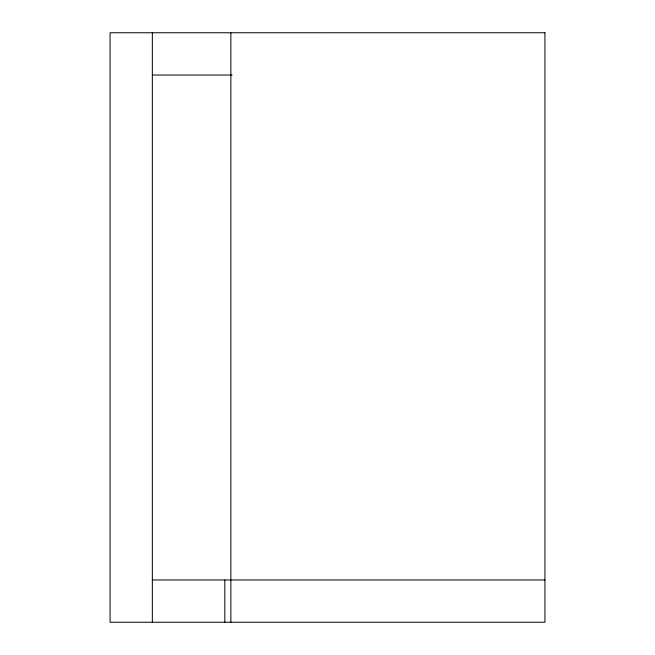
<?xml version="1.0" encoding="UTF-8"?>
<svg xmlns="http://www.w3.org/2000/svg" width="655" height="655" viewBox="0 0 655 655"><rect width="100%" height="100%" fill="white"/><g stroke="black" fill="none" stroke-linecap="round" stroke-linejoin="round"><path stroke-width="0.98" d="M152.279 75.03L232.107 75.03M152.279 579.97L544.935 579.97M230.863 32.75L230.863 622.25M224.821 579.97L224.821 622.25M152.345 32.75L152.345 622.25M544.935 32.75L110.065 32.758L110.065 622.25L544.935 622.25L544.935 32.75"/></g></svg>
